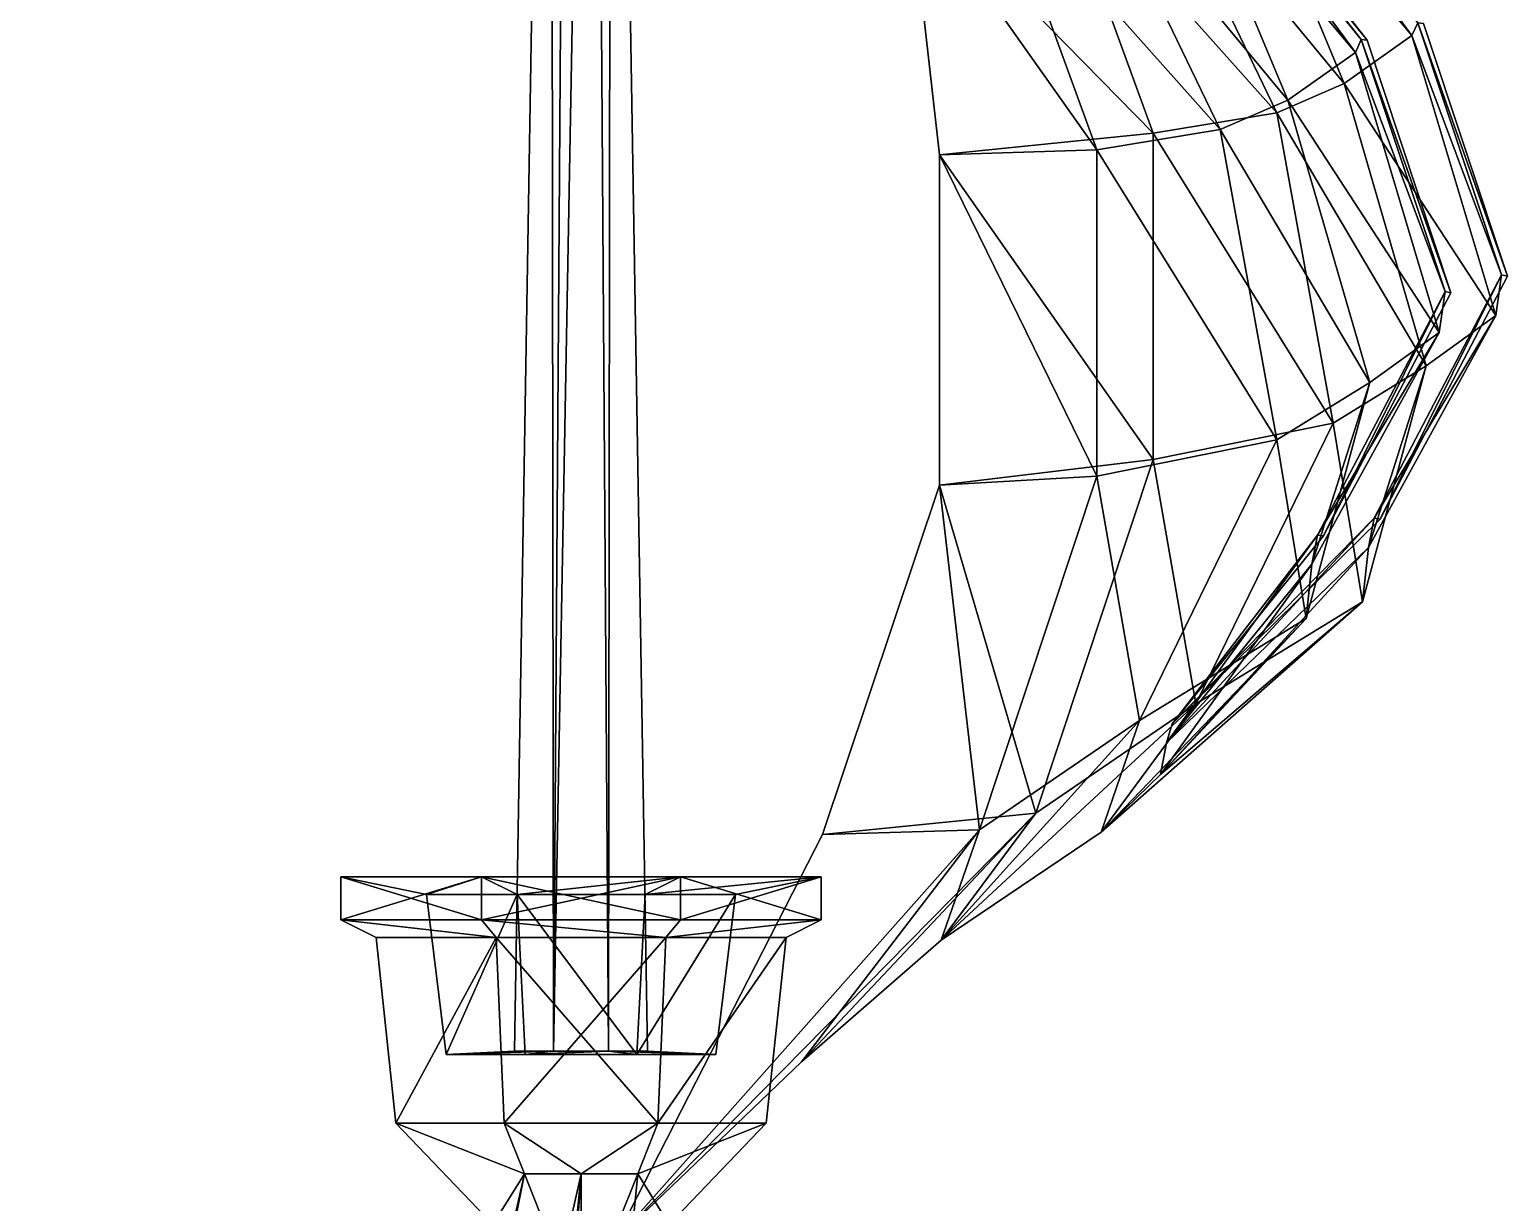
# Model space of a CAD drawing. Extents: x -936 to 1055, y -439 to 1376.
# Drawn here: x 229.5 to 571.8, y 648 to 919.6 of the extents above; entities that cross this region are included whole.
import ezdxf

# ---------------------------------------------------------------- set-up
doc = ezdxf.new("R2010")
doc.units = 0
doc.layers.get('0').update_dxf_attribs({"linetype": 'CONTINUOUS'})

msp = doc.modelspace()

# ---------------------------------------------------------------- linework, layer by layer
at = {"color": 7}
for points in [[(350.23, 1192.16, -2.89), (350.23, 1192.16, 2.89), (341.78, 683.01, 6.39), (350.23, 1192.16, -2.89)], [(341.78, 683.01, -6.39), (350.23, 1192.16, -2.89), (341.78, 683.01, 6.39), (341.78, 683.01, -6.39)], [(350.82, 683.01, -15.43), (350.23, 1192.16, -2.89), (341.78, 683.01, -6.39), (350.82, 683.01, -15.43)], [(341.78, 683.01, 6.39), (350.23, 1192.16, 2.89), (350.82, 683.01, 15.43), (341.78, 683.01, 6.39)], [(350.82, 683.01, -15.43), (354.32, 1192.16, -6.98), (350.23, 1192.16, -2.89), (350.82, 683.01, -15.43)], [(350.23, 1192.16, 2.89), (354.32, 1192.16, 6.98), (350.82, 683.01, 15.43), (350.23, 1192.16, 2.89)], [(360.11, 1192.16, -6.98), (354.32, 1192.16, -6.98), (350.82, 683.01, -15.43), (360.11, 1192.16, -6.98)], [(363.6, 683.01, -15.43), (360.11, 1192.16, -6.98), (350.82, 683.01, -15.43), (363.6, 683.01, -15.43)], [(350.82, 683.01, 15.43), (354.32, 1192.16, 6.98), (360.11, 1192.16, 6.98), (350.82, 683.01, 15.43)], [(350.82, 683.01, 15.43), (360.11, 1192.16, 6.98), (363.6, 683.01, 15.43), (350.82, 683.01, 15.43)], [(364.2, 1192.16, -2.89), (360.11, 1192.16, -6.98), (363.6, 683.01, -15.43), (364.2, 1192.16, -2.89)], [(363.6, 683.01, 15.43), (360.11, 1192.16, 6.98), (364.2, 1192.16, 2.89), (363.6, 683.01, 15.43)], [(372.64, 683.01, -6.39), (364.2, 1192.16, -2.89), (363.6, 683.01, -15.43), (372.64, 683.01, -6.39)], [(363.6, 683.01, 15.43), (364.2, 1192.16, 2.89), (372.64, 683.01, 6.39), (363.6, 683.01, 15.43)], [(364.2, 1192.16, 2.89), (364.2, 1192.16, -2.89), (372.64, 683.01, -6.39), (364.2, 1192.16, 2.89)], [(372.64, 683.01, 6.39), (364.2, 1192.16, 2.89), (372.64, 683.01, -6.39), (372.64, 683.01, 6.39)], [(549.69, 918.23, 115.03), (509.35, 966.39, 158.38), (510.7, 970.99, 106.32), (549.69, 918.23, 115.03)], [(510.7, 970.99, -106.32), (509.35, 966.39, -158.38), (549.69, 918.23, -115.03), (510.7, 970.99, -106.32)], [(551.04, 921.22, 57.84), (549.69, 918.23, 115.03), (510.7, 970.99, 106.32), (551.04, 921.22, 57.84)], [(510.7, 970.99, -106.32), (549.69, 918.23, -115.03), (551.04, 921.22, -57.84), (510.7, 970.99, -106.32)], [(534.01, 907.16, 166.31), (488.59, 962.18, 214.28), (509.35, 966.39, 158.38), (534.01, 907.16, 166.31)], [(509.35, 966.39, -158.38), (488.59, 962.18, -214.28), (534.01, 907.16, -166.31), (509.35, 966.39, -158.38)], [(497.59, 967.11, 106.32), (496.24, 962.51, 158.38), (536.59, 914.35, 115.03), (497.59, 967.11, 106.32)], [(536.59, 914.35, -115.03), (496.24, 962.51, -158.38), (497.59, 967.11, -106.32), (536.59, 914.35, -115.03)], [(497.59, 967.11, 106.32), (536.59, 914.35, 115.03), (537.93, 917.34, 57.84), (497.59, 967.11, 106.32)], [(498.93, 967, 51.96), (497.59, 967.11, 106.32), (537.93, 917.34, 57.84), (498.93, 967, 51.96)], [(537.93, 917.34, -57.84), (536.59, 914.35, -115.03), (497.59, 967.11, -106.32), (537.93, 917.34, -57.84)], [(537.93, 917.34, -57.84), (497.59, 967.11, -106.32), (498.93, 967, -51.96), (537.93, 917.34, -57.84)], [(498.93, 967, 51.96), (537.93, 917.34, 57.84), (539.28, 917.16, 0), (498.93, 967, 51.96)], [(500.28, 967, 0), (498.93, 967, 51.96), (539.28, 917.16, 0), (500.28, 967, 0)], [(539.28, 917.16, 0), (537.93, 917.34, -57.84), (498.93, 967, -51.96), (539.28, 917.16, 0)], [(539.28, 917.16, 0), (498.93, 967, -51.96), (500.28, 967, 0), (539.28, 917.16, 0)], [(549.69, 918.23, 115.03), (534.01, 907.16, 166.31), (509.35, 966.39, 158.38), (549.69, 918.23, 115.03)], [(509.35, 966.39, -158.38), (534.01, 907.16, -166.31), (549.69, 918.23, -115.03), (509.35, 966.39, -158.38)], [(518.39, 900.38, 220.46), (467.06, 957.97, 258.49), (488.59, 962.18, 214.28), (518.39, 900.38, 220.46)], [(488.59, 962.18, -214.28), (467.06, 957.97, -258.49), (518.39, 900.38, -220.46), (488.59, 962.18, -214.28)], [(496.24, 962.51, 158.38), (475.48, 958.29, 214.28), (520.9, 903.27, 166.31), (496.24, 962.51, 158.38)], [(520.9, 903.27, -166.31), (475.48, 958.29, -214.28), (496.24, 962.51, -158.38), (520.9, 903.27, -166.31)], [(518.39, 900.38, 220.46), (488.59, 962.18, 214.28), (534.01, 907.16, 166.31), (518.39, 900.38, 220.46)], [(534.01, 907.16, -166.31), (488.59, 962.18, -214.28), (518.39, 900.38, -220.46), (534.01, 907.16, -166.31)], [(496.24, 962.51, 158.38), (520.9, 903.27, 166.31), (536.59, 914.35, 115.03), (496.24, 962.51, 158.38)], [(536.59, 914.35, -115.03), (520.9, 903.27, -166.31), (496.24, 962.51, -158.38), (536.59, 914.35, -115.03)], [(489.76, 895.64, 264.1), (433.11, 953.42, 309.65), (467.06, 957.97, 258.49), (489.76, 895.64, 264.1)], [(467.06, 957.97, -258.49), (433.11, 953.42, -309.65), (489.76, 895.64, -264.1), (467.06, 957.97, -258.49)], [(475.48, 958.29, 214.28), (453.95, 954.08, 258.49), (505.28, 896.5, 220.46), (475.48, 958.29, 214.28)], [(505.28, 896.5, -220.46), (453.95, 954.08, -258.49), (475.48, 958.29, -214.28), (505.28, 896.5, -220.46)], [(518.39, 900.38, 220.46), (489.76, 895.64, 264.1), (467.06, 957.97, 258.49), (518.39, 900.38, 220.46)], [(467.06, 957.97, -258.49), (489.76, 895.64, -264.1), (518.39, 900.38, -220.46), (467.06, 957.97, -258.49)], [(520.9, 903.27, 166.31), (475.48, 958.29, 214.28), (505.28, 896.5, 220.46), (520.9, 903.27, 166.31)], [(505.28, 896.5, -220.46), (475.48, 958.29, -214.28), (520.9, 903.27, -166.31), (505.28, 896.5, -220.46)], [(453.95, 954.08, 258.49), (433.11, 953.42, 309.65), (476.65, 891.76, 264.1), (453.95, 954.08, 258.49)], [(476.65, 891.76, -264.1), (433.11, 953.42, -309.65), (453.95, 954.08, -258.49), (476.65, 891.76, -264.1)], [(489.76, 895.64, 264.1), (440.28, 890.62, 316.83), (433.11, 953.42, 309.65), (489.76, 895.64, 264.1)], [(433.11, 953.42, 309.65), (440.28, 890.62, 316.83), (476.65, 891.76, 264.1), (433.11, 953.42, 309.65)], [(433.11, 953.42, -309.65), (440.28, 890.62, -316.83), (489.76, 895.64, -264.1), (433.11, 953.42, -309.65)], [(476.65, 891.76, -264.1), (440.28, 890.62, -316.83), (433.11, 953.42, -309.65), (476.65, 891.76, -264.1)], [(453.95, 954.08, 258.49), (476.65, 891.76, 264.1), (505.28, 896.5, 220.46), (453.95, 954.08, 258.49)], [(505.28, 896.5, -220.46), (476.65, 891.76, -264.1), (453.95, 954.08, -258.49), (505.28, 896.5, -220.46)], [(570.45, 862.83, 70.3), (549.69, 918.23, 115.03), (551.04, 921.22, 57.84), (570.45, 862.83, 70.3)], [(551.04, 921.22, -57.84), (549.69, 918.23, -115.03), (570.45, 862.83, -70.3), (551.04, 921.22, -57.84)], [(571.8, 862.55, 0), (570.45, 862.83, 70.3), (551.04, 921.22, 57.84), (571.8, 862.55, 0)], [(571.8, 862.55, 0), (551.04, 921.22, 57.84), (552.39, 921.05, 0), (571.8, 862.55, 0)], [(551.04, 921.22, -57.84), (570.45, 862.83, -70.3), (571.8, 862.55, 0), (551.04, 921.22, -57.84)], [(552.39, 921.05, 0), (551.04, 921.22, -57.84), (571.8, 862.55, 0), (552.39, 921.05, 0)], [(569.1, 853.38, 122.22), (534.01, 907.16, 166.31), (549.69, 918.23, 115.03), (569.1, 853.38, 122.22)], [(549.69, 918.23, -115.03), (534.01, 907.16, -166.31), (569.1, 853.38, -122.22), (549.69, 918.23, -115.03)], [(570.45, 862.83, 70.3), (569.1, 853.38, 122.22), (549.69, 918.23, 115.03), (570.45, 862.83, 70.3)], [(549.69, 918.23, -115.03), (569.1, 853.38, -122.22), (570.45, 862.83, -70.3), (549.69, 918.23, -115.03)], [(536.59, 914.35, 115.03), (520.9, 903.27, 166.31), (555.99, 849.5, 122.22), (536.59, 914.35, 115.03)], [(555.99, 849.5, -122.22), (520.9, 903.27, -166.31), (536.59, 914.35, -115.03), (555.99, 849.5, -122.22)], [(537.93, 917.34, 57.84), (536.59, 914.35, 115.03), (557.34, 858.95, 70.3), (537.93, 917.34, 57.84)], [(557.34, 858.95, -70.3), (536.59, 914.35, -115.03), (537.93, 917.34, -57.84), (557.34, 858.95, -70.3)], [(536.59, 914.35, 115.03), (555.99, 849.5, 122.22), (557.34, 858.95, 70.3), (536.59, 914.35, 115.03)], [(557.34, 858.95, -70.3), (555.99, 849.5, -122.22), (536.59, 914.35, -115.03), (557.34, 858.95, -70.3)], [(537.93, 917.34, 57.84), (557.34, 858.95, 70.3), (558.69, 858.67, 0), (537.93, 917.34, 57.84)], [(539.28, 917.16, 0), (537.93, 917.34, 57.84), (558.69, 858.67, 0), (539.28, 917.16, 0)], [(558.69, 858.67, 0), (557.34, 858.95, -70.3), (537.93, 917.34, -57.84), (558.69, 858.67, 0)], [(558.69, 858.67, 0), (537.93, 917.34, -57.84), (539.28, 917.16, 0), (558.69, 858.67, 0)], [(553, 841.75, 176.2), (518.39, 900.38, 220.46), (534.01, 907.16, 166.31), (553, 841.75, 176.2)], [(534.01, 907.16, -166.31), (518.39, 900.38, -220.46), (553, 841.75, -176.2), (534.01, 907.16, -166.31)], [(569.1, 853.38, 122.22), (553, 841.75, 176.2), (534.01, 907.16, 166.31), (569.1, 853.38, 122.22)], [(534.01, 907.16, -166.31), (553, 841.75, -176.2), (569.1, 853.38, -122.22), (534.01, 907.16, -166.31)], [(531.47, 828.49, 227.54), (489.76, 895.64, 264.1), (518.39, 900.38, 220.46), (531.47, 828.49, 227.54)], [(518.39, 900.38, -220.46), (489.76, 895.64, -264.1), (531.47, 828.49, -227.54), (518.39, 900.38, -220.46)], [(520.9, 903.27, 166.31), (505.28, 896.5, 220.46), (539.9, 837.86, 176.2), (520.9, 903.27, 166.31)], [(539.9, 837.86, -176.2), (505.28, 896.5, -220.46), (520.9, 903.27, -166.31), (539.9, 837.86, -176.2)], [(553, 841.75, 176.2), (531.47, 828.49, 227.54), (518.39, 900.38, 220.46), (553, 841.75, 176.2)], [(518.39, 900.38, -220.46), (531.47, 828.49, -227.54), (553, 841.75, -176.2), (518.39, 900.38, -220.46)], [(520.9, 903.27, 166.31), (539.9, 837.86, 176.2), (555.99, 849.5, 122.22), (520.9, 903.27, 166.31)], [(555.99, 849.5, -122.22), (539.9, 837.86, -176.2), (520.9, 903.27, -166.31), (555.99, 849.5, -122.22)], [(489.76, 820.05, 276.27), (440.28, 890.62, 316.83), (489.76, 895.64, 264.1), (489.76, 820.05, 276.27)], [(489.76, 895.64, -264.1), (440.28, 890.62, -316.83), (489.76, 820.05, -276.27), (489.76, 895.64, -264.1)], [(505.28, 896.5, 220.46), (476.65, 891.76, 264.1), (518.36, 824.6, 227.54), (505.28, 896.5, 220.46)], [(518.36, 824.6, -227.54), (476.65, 891.76, -264.1), (505.28, 896.5, -220.46), (518.36, 824.6, -227.54)], [(531.47, 828.49, 227.54), (489.76, 820.05, 276.27), (489.76, 895.64, 264.1), (531.47, 828.49, 227.54)], [(489.76, 895.64, -264.1), (489.76, 820.05, -276.27), (531.47, 828.49, -227.54), (489.76, 895.64, -264.1)], [(505.28, 896.5, 220.46), (518.36, 824.6, 227.54), (539.9, 837.86, 176.2), (505.28, 896.5, 220.46)], [(539.9, 837.86, -176.2), (518.36, 824.6, -227.54), (505.28, 896.5, -220.46), (539.9, 837.86, -176.2)], [(476.65, 891.76, 264.1), (440.28, 890.62, 316.83), (476.65, 816.16, 276.27), (476.65, 891.76, 264.1)], [(476.65, 816.16, -276.27), (440.28, 890.62, -316.83), (476.65, 891.76, -264.1), (476.65, 816.16, -276.27)], [(489.76, 820.05, 276.27), (440.28, 814.07, 332.11), (440.28, 890.62, 316.83), (489.76, 820.05, 276.27)], [(440.28, 890.62, 316.83), (440.28, 814.07, 332.11), (476.65, 816.16, 276.27), (440.28, 890.62, 316.83)], [(440.28, 890.62, -316.83), (440.28, 814.07, -332.11), (489.76, 820.05, -276.27), (440.28, 890.62, -316.83)], [(476.65, 816.16, -276.27), (440.28, 814.07, -332.11), (440.28, 890.62, -316.83), (476.65, 816.16, -276.27)], [(476.65, 891.76, 264.1), (476.65, 816.16, 276.27), (518.36, 824.6, 227.54), (476.65, 891.76, 264.1)], [(518.36, 824.6, -227.54), (476.65, 816.16, -276.27), (476.65, 891.76, -264.1), (518.36, 824.6, -227.54)], [(542.3, 806.25, 0), (540.95, 806.43, 72.78), (570.45, 862.83, 70.3), (542.3, 806.25, 0)], [(540.95, 806.43, 72.78), (569.1, 853.38, 122.22), (570.45, 862.83, 70.3), (540.95, 806.43, 72.78)], [(570.45, 862.83, -70.3), (540.95, 806.43, -72.78), (542.3, 806.25, 0), (570.45, 862.83, -70.3)], [(570.45, 862.83, -70.3), (569.1, 853.38, -122.22), (540.95, 806.43, -72.78), (570.45, 862.83, -70.3)], [(542.3, 806.25, 0), (570.45, 862.83, 70.3), (571.8, 862.55, 0), (542.3, 806.25, 0)], [(571.8, 862.55, 0), (570.45, 862.83, -70.3), (542.3, 806.25, 0), (571.8, 862.55, 0)], [(557.34, 858.95, 70.3), (527.84, 802.54, 72.78), (529.19, 802.36, 0), (557.34, 858.95, 70.3)], [(557.34, 858.95, 70.3), (555.99, 849.5, 122.22), (527.84, 802.54, 72.78), (557.34, 858.95, 70.3)], [(529.19, 802.36, 0), (527.84, 802.54, -72.78), (557.34, 858.95, -70.3), (529.19, 802.36, 0)], [(527.84, 802.54, -72.78), (555.99, 849.5, -122.22), (557.34, 858.95, -70.3), (527.84, 802.54, -72.78)], [(558.69, 858.67, 0), (557.34, 858.95, 70.3), (529.19, 802.36, 0), (558.69, 858.67, 0)], [(529.19, 802.36, 0), (557.34, 858.95, -70.3), (558.69, 858.67, 0), (529.19, 802.36, 0)], [(540.95, 806.43, 72.78), (539.6, 799.69, 131.6), (569.1, 853.38, 122.22), (540.95, 806.43, 72.78)], [(539.6, 799.69, 131.6), (553, 841.75, 176.2), (569.1, 853.38, 122.22), (539.6, 799.69, 131.6)], [(569.1, 853.38, -122.22), (539.6, 799.69, -131.6), (540.95, 806.43, -72.78), (569.1, 853.38, -122.22)], [(569.1, 853.38, -122.22), (553, 841.75, -176.2), (539.6, 799.69, -131.6), (569.1, 853.38, -122.22)], [(555.99, 849.5, 122.22), (526.49, 795.8, 131.6), (527.84, 802.54, 72.78), (555.99, 849.5, 122.22)], [(555.99, 849.5, 122.22), (539.9, 837.86, 176.2), (526.49, 795.8, 131.6), (555.99, 849.5, 122.22)], [(527.84, 802.54, -72.78), (526.49, 795.8, -131.6), (555.99, 849.5, -122.22), (527.84, 802.54, -72.78)], [(526.49, 795.8, -131.6), (539.9, 837.86, -176.2), (555.99, 849.5, -122.22), (526.49, 795.8, -131.6)], [(538.26, 787.11, 183.02), (531.47, 828.49, 227.54), (553, 841.75, 176.2), (538.26, 787.11, 183.02)], [(553, 841.75, -176.2), (531.47, 828.49, -227.54), (538.26, 787.11, -183.02), (553, 841.75, -176.2)], [(539.6, 799.69, 131.6), (538.26, 787.11, 183.02), (553, 841.75, 176.2), (539.6, 799.69, 131.6)], [(553, 841.75, -176.2), (538.26, 787.11, -183.02), (539.6, 799.69, -131.6), (553, 841.75, -176.2)], [(539.9, 837.86, 176.2), (518.36, 824.6, 227.54), (525.15, 783.23, 183.02), (539.9, 837.86, 176.2)], [(525.15, 783.23, -183.02), (518.36, 824.6, -227.54), (539.9, 837.86, -176.2), (525.15, 783.23, -183.02)], [(539.9, 837.86, 176.2), (525.15, 783.23, 183.02), (526.49, 795.8, 131.6), (539.9, 837.86, 176.2)], [(526.49, 795.8, -131.6), (525.15, 783.23, -183.02), (539.9, 837.86, -176.2), (526.49, 795.8, -131.6)], [(499.65, 763.48, 242.61), (489.76, 820.05, 276.27), (531.47, 828.49, 227.54), (499.65, 763.48, 242.61)], [(531.47, 828.49, -227.54), (489.76, 820.05, -276.27), (499.65, 763.48, -242.61), (531.47, 828.49, -227.54)], [(538.26, 787.11, 183.02), (499.65, 763.48, 242.61), (531.47, 828.49, 227.54), (538.26, 787.11, 183.02)], [(531.47, 828.49, -227.54), (499.65, 763.48, -242.61), (538.26, 787.11, -183.02), (531.47, 828.49, -227.54)], [(518.36, 824.6, 227.54), (476.65, 816.16, 276.27), (486.54, 759.6, 242.61), (518.36, 824.6, 227.54)], [(486.54, 759.6, -242.61), (476.65, 816.16, -276.27), (518.36, 824.6, -227.54), (486.54, 759.6, -242.61)], [(518.36, 824.6, 227.54), (486.54, 759.6, 242.61), (525.15, 783.23, 183.02), (518.36, 824.6, 227.54)], [(525.15, 783.23, -183.02), (486.54, 759.6, -242.61), (518.36, 824.6, -227.54), (525.15, 783.23, -183.02)], [(462.59, 738.16, 306.11), (440.28, 814.07, 332.11), (489.76, 820.05, 276.27), (462.59, 738.16, 306.11)], [(489.76, 820.05, -276.27), (440.28, 814.07, -332.11), (462.59, 738.16, -306.11), (489.76, 820.05, -276.27)], [(499.65, 763.48, 242.61), (462.59, 738.16, 306.11), (489.76, 820.05, 276.27), (499.65, 763.48, 242.61)], [(489.76, 820.05, -276.27), (462.59, 738.16, -306.11), (499.65, 763.48, -242.61), (489.76, 820.05, -276.27)], [(476.65, 816.16, 276.27), (440.28, 814.07, 332.11), (449.48, 734.28, 306.11), (476.65, 816.16, 276.27)], [(449.48, 734.28, -306.11), (440.28, 814.07, -332.11), (476.65, 816.16, -276.27), (449.48, 734.28, -306.11)], [(476.65, 816.16, 276.27), (449.48, 734.28, 306.11), (486.54, 759.6, 242.61), (476.65, 816.16, 276.27)], [(486.54, 759.6, -242.61), (449.48, 734.28, -306.11), (476.65, 816.16, -276.27), (486.54, 759.6, -242.61)], [(462.59, 738.16, 306.11), (413.11, 733.22, 363.12), (440.28, 814.07, 332.11), (462.59, 738.16, 306.11)], [(440.28, 814.07, 332.11), (413.11, 733.22, 363.12), (449.48, 734.28, 306.11), (440.28, 814.07, 332.11)], [(440.28, 814.07, -332.11), (413.11, 733.22, -363.12), (462.59, 738.16, -306.11), (440.28, 814.07, -332.11)], [(449.48, 734.28, -306.11), (413.11, 733.22, -363.12), (440.28, 814.07, -332.11), (449.48, 734.28, -306.11)], [(494.17, 758.8, 0), (492.82, 754.41, 73.89), (540.95, 806.43, 72.78), (494.17, 758.8, 0)], [(492.82, 754.41, 73.89), (539.6, 799.69, 131.6), (540.95, 806.43, 72.78), (492.82, 754.41, 73.89)], [(540.95, 806.43, -72.78), (492.82, 754.41, -73.89), (494.17, 758.8, 0), (540.95, 806.43, -72.78)], [(540.95, 806.43, -72.78), (539.6, 799.69, -131.6), (492.82, 754.41, -73.89), (540.95, 806.43, -72.78)], [(494.17, 758.8, 0), (540.95, 806.43, 72.78), (542.3, 806.25, 0), (494.17, 758.8, 0)], [(542.3, 806.25, 0), (540.95, 806.43, -72.78), (494.17, 758.8, 0), (542.3, 806.25, 0)], [(527.84, 802.54, 72.78), (492.82, 754.41, 73.89), (494.17, 758.8, 0), (527.84, 802.54, 72.78)], [(527.84, 802.54, 72.78), (526.49, 795.8, 131.6), (492.82, 754.41, 73.89), (527.84, 802.54, 72.78)], [(494.17, 758.8, 0), (492.82, 754.41, -73.89), (527.84, 802.54, -72.78), (494.17, 758.8, 0)], [(492.82, 754.41, -73.89), (526.49, 795.8, -131.6), (527.84, 802.54, -72.78), (492.82, 754.41, -73.89)], [(529.19, 802.36, 0), (527.84, 802.54, 72.78), (494.17, 758.8, 0), (529.19, 802.36, 0)], [(494.17, 758.8, 0), (527.84, 802.54, -72.78), (529.19, 802.36, 0), (494.17, 758.8, 0)], [(492.82, 754.41, 73.89), (491.47, 747.1, 141.02), (539.6, 799.69, 131.6), (492.82, 754.41, 73.89)], [(491.47, 747.1, 141.02), (538.26, 787.11, 183.02), (539.6, 799.69, 131.6), (491.47, 747.1, 141.02)], [(539.6, 799.69, -131.6), (491.47, 747.1, -141.02), (492.82, 754.41, -73.89), (539.6, 799.69, -131.6)], [(539.6, 799.69, -131.6), (538.26, 787.11, -183.02), (491.47, 747.1, -141.02), (539.6, 799.69, -131.6)], [(526.49, 795.8, 131.6), (491.47, 747.1, 141.02), (492.82, 754.41, 73.89), (526.49, 795.8, 131.6)], [(526.49, 795.8, 131.6), (525.15, 783.23, 183.02), (491.47, 747.1, 141.02), (526.49, 795.8, 131.6)], [(492.82, 754.41, -73.89), (491.47, 747.1, -141.02), (526.49, 795.8, -131.6), (492.82, 754.41, -73.89)], [(491.47, 747.1, -141.02), (525.15, 783.23, -183.02), (526.49, 795.8, -131.6), (491.47, 747.1, -141.02)], [(491.47, 747.1, 141.02), (477.71, 733.76, 198.62), (538.26, 787.11, 183.02), (491.47, 747.1, 141.02)], [(477.71, 733.76, 198.62), (499.65, 763.48, 242.61), (538.26, 787.11, 183.02), (477.71, 733.76, 198.62)], [(538.26, 787.11, -183.02), (477.71, 733.76, -198.62), (491.47, 747.1, -141.02), (538.26, 787.11, -183.02)], [(538.26, 787.11, -183.02), (499.65, 763.48, -242.61), (477.71, 733.76, -198.62), (538.26, 787.11, -183.02)], [(525.15, 783.23, 183.02), (477.71, 733.76, 198.62), (491.47, 747.1, 141.02), (525.15, 783.23, 183.02)], [(525.15, 783.23, 183.02), (486.54, 759.6, 242.61), (477.71, 733.76, 198.62), (525.15, 783.23, 183.02)], [(491.47, 747.1, -141.02), (477.71, 733.76, -198.62), (525.15, 783.23, -183.02), (491.47, 747.1, -141.02)], [(477.71, 733.76, -198.62), (486.54, 759.6, -242.61), (525.15, 783.23, -183.02), (477.71, 733.76, -198.62)], [(477.71, 733.76, 198.62), (440.65, 708.68, 261.41), (499.65, 763.48, 242.61), (477.71, 733.76, 198.62)], [(440.65, 708.68, 261.41), (462.59, 738.16, 306.11), (499.65, 763.48, 242.61), (440.65, 708.68, 261.41)], [(499.65, 763.48, -242.61), (440.65, 708.68, -261.41), (477.71, 733.76, -198.62), (499.65, 763.48, -242.61)], [(499.65, 763.48, -242.61), (462.59, 738.16, -306.11), (440.65, 708.68, -261.41), (499.65, 763.48, -242.61)], [(486.54, 759.6, 242.61), (440.65, 708.68, 261.41), (477.71, 733.76, 198.62), (486.54, 759.6, 242.61)], [(486.54, 759.6, 242.61), (449.48, 734.28, 306.11), (440.65, 708.68, 261.41), (486.54, 759.6, 242.61)], [(477.71, 733.76, -198.62), (440.65, 708.68, -261.41), (486.54, 759.6, -242.61), (477.71, 733.76, -198.62)], [(440.65, 708.68, -261.41), (449.48, 734.28, -306.11), (486.54, 759.6, -242.61), (440.65, 708.68, -261.41)], [(408.25, 680.5, 326.58), (364.98, 638.99, 408.97), (462.59, 738.16, 306.11), (408.25, 680.5, 326.58)], [(364.98, 638.99, 408.97), (413.11, 733.22, 363.12), (462.59, 738.16, 306.11), (364.98, 638.99, 408.97)], [(462.59, 738.16, -306.11), (364.98, 638.99, -408.97), (408.25, 680.5, -326.58), (462.59, 738.16, -306.11)], [(462.59, 738.16, -306.11), (413.11, 733.22, -363.12), (364.98, 638.99, -408.97), (462.59, 738.16, -306.11)], [(440.65, 708.68, 261.41), (408.25, 680.5, 326.58), (462.59, 738.16, 306.11), (440.65, 708.68, 261.41)], [(462.59, 738.16, -306.11), (408.25, 680.5, -326.58), (440.65, 708.68, -261.41), (462.59, 738.16, -306.11)], [(449.48, 734.28, 306.11), (364.98, 638.99, 408.97), (408.25, 680.5, 326.58), (449.48, 734.28, 306.11)], [(449.48, 734.28, 306.11), (413.11, 733.22, 363.12), (364.98, 638.99, 408.97), (449.48, 734.28, 306.11)], [(408.25, 680.5, -326.58), (364.98, 638.99, -408.97), (449.48, 734.28, -306.11), (408.25, 680.5, -326.58)], [(364.98, 638.99, -408.97), (413.11, 733.22, -363.12), (449.48, 734.28, -306.11), (364.98, 638.99, -408.97)], [(449.48, 734.28, 306.11), (408.25, 680.5, 326.58), (440.65, 708.68, 261.41), (449.48, 734.28, 306.11)], [(440.65, 708.68, -261.41), (408.25, 680.5, -326.58), (449.48, 734.28, -306.11), (440.65, 708.68, -261.41)], [(301.57, 723.4, -23.05), (301.57, 723.4, 23.05), (301.57, 713.45, 23.05), (301.57, 723.4, -23.05)], [(301.57, 713.45, -23.05), (301.57, 723.4, -23.05), (301.57, 713.45, 23.05), (301.57, 713.45, -23.05)], [(321.4, 719.28, -14.83), (321.4, 719.28, 14.83), (301.57, 723.4, 23.05), (321.4, 719.28, -14.83)], [(301.57, 723.4, -23.05), (321.4, 719.28, -14.83), (301.57, 723.4, 23.05), (301.57, 723.4, -23.05)], [(334.17, 723.4, -55.64), (301.57, 723.4, -23.05), (301.57, 713.45, -23.05), (334.17, 723.4, -55.64)], [(334.17, 713.45, -55.64), (334.17, 723.4, -55.64), (301.57, 713.45, -23.05), (334.17, 713.45, -55.64)], [(334.17, 723.4, -55.64), (321.4, 719.28, -14.83), (301.57, 723.4, -23.05), (334.17, 723.4, -55.64)], [(301.57, 723.4, 23.05), (334.17, 723.4, 55.64), (334.17, 713.45, 55.64), (301.57, 723.4, 23.05)], [(301.57, 713.45, 23.05), (301.57, 723.4, 23.05), (334.17, 713.45, 55.64), (301.57, 713.45, 23.05)], [(301.57, 723.4, 23.05), (321.4, 719.28, 14.83), (334.17, 723.4, 55.64), (301.57, 723.4, 23.05)], [(334.17, 723.4, -55.64), (342.38, 719.28, -35.81), (321.4, 719.28, -14.83), (334.17, 723.4, -55.64)], [(321.4, 719.28, 14.83), (342.38, 719.28, 35.81), (334.17, 723.4, 55.64), (321.4, 719.28, 14.83)], [(380.26, 713.45, -55.64), (380.26, 723.4, -55.64), (334.17, 723.4, -55.64), (380.26, 713.45, -55.64)], [(380.26, 713.45, -55.64), (334.17, 723.4, -55.64), (334.17, 713.45, -55.64), (380.26, 713.45, -55.64)], [(380.26, 723.4, -55.64), (342.38, 719.28, -35.81), (334.17, 723.4, -55.64), (380.26, 723.4, -55.64)], [(334.17, 713.45, 55.64), (334.17, 723.4, 55.64), (380.26, 723.4, 55.64), (334.17, 713.45, 55.64)], [(334.17, 713.45, 55.64), (380.26, 723.4, 55.64), (380.26, 713.45, 55.64), (334.17, 713.45, 55.64)], [(334.17, 723.4, 55.64), (342.38, 719.28, 35.81), (380.26, 723.4, 55.64), (334.17, 723.4, 55.64)], [(380.26, 723.4, -55.64), (372.05, 719.28, -35.81), (342.38, 719.28, -35.81), (380.26, 723.4, -55.64)], [(342.38, 719.28, 35.81), (372.05, 719.28, 35.81), (380.26, 723.4, 55.64), (342.38, 719.28, 35.81)], [(412.85, 723.4, -23.05), (393.02, 719.28, -14.83), (372.05, 719.28, -35.81), (412.85, 723.4, -23.05)], [(412.85, 723.4, -23.05), (372.05, 719.28, -35.81), (380.26, 723.4, -55.64), (412.85, 723.4, -23.05)], [(372.05, 719.28, 35.81), (393.02, 719.28, 14.83), (412.85, 723.4, 23.05), (372.05, 719.28, 35.81)], [(380.26, 723.4, 55.64), (372.05, 719.28, 35.81), (412.85, 723.4, 23.05), (380.26, 723.4, 55.64)], [(412.85, 723.4, -23.05), (380.26, 723.4, -55.64), (380.26, 713.45, -55.64), (412.85, 723.4, -23.05)], [(412.85, 713.45, -23.05), (412.85, 723.4, -23.05), (380.26, 713.45, -55.64), (412.85, 713.45, -23.05)], [(380.26, 723.4, 55.64), (412.85, 723.4, 23.05), (412.85, 713.45, 23.05), (380.26, 723.4, 55.64)], [(380.26, 713.45, 55.64), (380.26, 723.4, 55.64), (412.85, 713.45, 23.05), (380.26, 713.45, 55.64)], [(393.02, 719.28, 14.83), (393.02, 719.28, -14.83), (412.85, 723.4, -23.05), (393.02, 719.28, 14.83)], [(412.85, 723.4, 23.05), (393.02, 719.28, 14.83), (412.85, 723.4, -23.05), (412.85, 723.4, 23.05)], [(412.85, 723.4, 23.05), (412.85, 723.4, -23.05), (412.85, 713.45, -23.05), (412.85, 723.4, 23.05)], [(412.85, 713.45, 23.05), (412.85, 723.4, 23.05), (412.85, 713.45, -23.05), (412.85, 713.45, 23.05)], [(321.4, 719.28, -14.83), (325.97, 682.19, -12.94), (325.97, 682.19, 12.94), (321.4, 719.28, -14.83)], [(321.4, 719.28, -14.83), (325.97, 682.19, 12.94), (321.4, 719.28, 14.83), (321.4, 719.28, -14.83)], [(342.38, 719.28, -35.81), (325.97, 682.19, -12.94), (321.4, 719.28, -14.83), (342.38, 719.28, -35.81)], [(321.4, 719.28, 14.83), (325.97, 682.19, 12.94), (342.38, 719.28, 35.81), (321.4, 719.28, 14.83)], [(342.38, 719.28, -35.81), (344.27, 682.19, -31.24), (325.97, 682.19, -12.94), (342.38, 719.28, -35.81)], [(325.97, 682.19, 12.94), (344.27, 682.19, 31.24), (342.38, 719.28, 35.81), (325.97, 682.19, 12.94)], [(370.15, 682.19, -31.24), (344.27, 682.19, -31.24), (342.38, 719.28, -35.81), (370.15, 682.19, -31.24)], [(372.05, 719.28, -35.81), (370.15, 682.19, -31.24), (342.38, 719.28, -35.81), (372.05, 719.28, -35.81)], [(342.38, 719.28, 35.81), (344.27, 682.19, 31.24), (370.15, 682.19, 31.24), (342.38, 719.28, 35.81)], [(342.38, 719.28, 35.81), (370.15, 682.19, 31.24), (372.05, 719.28, 35.81), (342.38, 719.28, 35.81)], [(393.02, 719.28, -14.83), (388.45, 682.19, -12.94), (370.15, 682.19, -31.24), (393.02, 719.28, -14.83)], [(393.02, 719.28, -14.83), (370.15, 682.19, -31.24), (372.05, 719.28, -35.81), (393.02, 719.28, -14.83)], [(370.15, 682.19, 31.24), (388.45, 682.19, 12.94), (393.02, 719.28, 14.83), (370.15, 682.19, 31.24)], [(372.05, 719.28, 35.81), (370.15, 682.19, 31.24), (393.02, 719.28, 14.83), (372.05, 719.28, 35.81)], [(393.02, 719.28, 14.83), (388.45, 682.19, 12.94), (388.45, 682.19, -12.94), (393.02, 719.28, 14.83)], [(393.02, 719.28, 14.83), (388.45, 682.19, -12.94), (393.02, 719.28, -14.83), (393.02, 719.28, 14.83)], [(309.73, 709.33, -19.67), (301.57, 713.45, -23.05), (301.57, 713.45, 23.05), (309.73, 709.33, -19.67)], [(309.73, 709.33, -19.67), (301.57, 713.45, 23.05), (309.73, 709.33, 19.67), (309.73, 709.33, -19.67)], [(337.54, 709.33, -47.49), (334.17, 713.45, -55.64), (301.57, 713.45, -23.05), (337.54, 709.33, -47.49)], [(337.54, 709.33, -47.49), (301.57, 713.45, -23.05), (309.73, 709.33, -19.67), (337.54, 709.33, -47.49)], [(301.57, 713.45, 23.05), (334.17, 713.45, 55.64), (337.54, 709.33, 47.49), (301.57, 713.45, 23.05)], [(309.73, 709.33, 19.67), (301.57, 713.45, 23.05), (337.54, 709.33, 47.49), (309.73, 709.33, 19.67)], [(376.88, 709.33, -47.49), (380.26, 713.45, -55.64), (334.17, 713.45, -55.64), (376.88, 709.33, -47.49)], [(376.88, 709.33, -47.49), (334.17, 713.45, -55.64), (337.54, 709.33, -47.49), (376.88, 709.33, -47.49)], [(334.17, 713.45, 55.64), (380.26, 713.45, 55.64), (376.88, 709.33, 47.49), (334.17, 713.45, 55.64)], [(337.54, 709.33, 47.49), (334.17, 713.45, 55.64), (376.88, 709.33, 47.49), (337.54, 709.33, 47.49)], [(412.85, 713.45, -23.05), (380.26, 713.45, -55.64), (376.88, 709.33, -47.49), (412.85, 713.45, -23.05)], [(404.7, 709.33, -19.67), (412.85, 713.45, -23.05), (376.88, 709.33, -47.49), (404.7, 709.33, -19.67)], [(376.88, 709.33, 47.49), (380.26, 713.45, 55.64), (412.85, 713.45, 23.05), (376.88, 709.33, 47.49)], [(376.88, 709.33, 47.49), (412.85, 713.45, 23.05), (404.7, 709.33, 19.67), (376.88, 709.33, 47.49)], [(404.7, 709.33, 19.67), (412.85, 713.45, 23.05), (412.85, 713.45, -23.05), (404.7, 709.33, 19.67)], [(404.7, 709.33, 19.67), (412.85, 713.45, -23.05), (404.7, 709.33, -19.67), (404.7, 709.33, 19.67)], [(309.73, 709.33, -19.67), (309.73, 709.33, 19.67), (314.3, 666.32, 17.78), (309.73, 709.33, -19.67)], [(314.3, 666.32, -17.78), (309.73, 709.33, -19.67), (314.3, 666.32, 17.78), (314.3, 666.32, -17.78)], [(337.54, 709.33, -47.49), (309.73, 709.33, -19.67), (314.3, 666.32, -17.78), (337.54, 709.33, -47.49)], [(314.3, 666.32, 17.78), (309.73, 709.33, 19.67), (337.54, 709.33, 47.49), (314.3, 666.32, 17.78)], [(339.44, 666.32, -42.92), (337.54, 709.33, -47.49), (314.3, 666.32, -17.78), (339.44, 666.32, -42.92)], [(314.3, 666.32, 17.78), (337.54, 709.33, 47.49), (339.44, 666.32, 42.92), (314.3, 666.32, 17.78)], [(376.88, 709.33, -47.49), (337.54, 709.33, -47.49), (339.44, 666.32, -42.92), (376.88, 709.33, -47.49)], [(337.54, 709.33, 47.49), (376.88, 709.33, 47.49), (374.99, 666.32, 42.92), (337.54, 709.33, 47.49)], [(339.44, 666.32, 42.92), (337.54, 709.33, 47.49), (374.99, 666.32, 42.92), (339.44, 666.32, 42.92)], [(374.99, 666.32, -42.92), (376.88, 709.33, -47.49), (339.44, 666.32, -42.92), (374.99, 666.32, -42.92)], [(404.7, 709.33, -19.67), (376.88, 709.33, -47.49), (374.99, 666.32, -42.92), (404.7, 709.33, -19.67)], [(400.13, 666.32, -17.78), (404.7, 709.33, -19.67), (374.99, 666.32, -42.92), (400.13, 666.32, -17.78)], [(374.99, 666.32, 42.92), (376.88, 709.33, 47.49), (404.7, 709.33, 19.67), (374.99, 666.32, 42.92)], [(374.99, 666.32, 42.92), (404.7, 709.33, 19.67), (400.13, 666.32, 17.78), (374.99, 666.32, 42.92)], [(404.7, 709.33, 19.67), (404.7, 709.33, -19.67), (400.13, 666.32, -17.78), (404.7, 709.33, 19.67)], [(400.13, 666.32, 17.78), (404.7, 709.33, 19.67), (400.13, 666.32, -17.78), (400.13, 666.32, 17.78)], [(341.78, 683.01, -6.39), (341.78, 683.01, 6.39), (325.97, 682.19, 12.94), (341.78, 683.01, -6.39)], [(325.97, 682.19, -12.94), (341.78, 683.01, -6.39), (325.97, 682.19, 12.94), (325.97, 682.19, -12.94)], [(350.82, 683.01, -15.43), (341.78, 683.01, -6.39), (325.97, 682.19, -12.94), (350.82, 683.01, -15.43)], [(344.27, 682.19, -31.24), (350.82, 683.01, -15.43), (325.97, 682.19, -12.94), (344.27, 682.19, -31.24)], [(325.97, 682.19, 12.94), (341.78, 683.01, 6.39), (350.82, 683.01, 15.43), (325.97, 682.19, 12.94)], [(325.97, 682.19, 12.94), (350.82, 683.01, 15.43), (344.27, 682.19, 31.24), (325.97, 682.19, 12.94)], [(363.6, 683.01, -15.43), (350.82, 683.01, -15.43), (344.27, 682.19, -31.24), (363.6, 683.01, -15.43)], [(370.15, 682.19, -31.24), (363.6, 683.01, -15.43), (344.27, 682.19, -31.24), (370.15, 682.19, -31.24)], [(344.27, 682.19, 31.24), (350.82, 683.01, 15.43), (363.6, 683.01, 15.43), (344.27, 682.19, 31.24)], [(344.27, 682.19, 31.24), (363.6, 683.01, 15.43), (370.15, 682.19, 31.24), (344.27, 682.19, 31.24)], [(388.45, 682.19, -12.94), (372.64, 683.01, -6.39), (363.6, 683.01, -15.43), (388.45, 682.19, -12.94)], [(388.45, 682.19, -12.94), (363.6, 683.01, -15.43), (370.15, 682.19, -31.24), (388.45, 682.19, -12.94)], [(363.6, 683.01, 15.43), (372.64, 683.01, 6.39), (388.45, 682.19, 12.94), (363.6, 683.01, 15.43)], [(370.15, 682.19, 31.24), (363.6, 683.01, 15.43), (388.45, 682.19, 12.94), (370.15, 682.19, 31.24)], [(388.45, 682.19, 12.94), (372.64, 683.01, 6.39), (372.64, 683.01, -6.39), (388.45, 682.19, 12.94)], [(388.45, 682.19, 12.94), (372.64, 683.01, -6.39), (388.45, 682.19, -12.94), (388.45, 682.19, 12.94)], [(314.3, 666.32, -17.78), (314.3, 666.32, 17.78), (336.76, 642.83, 8.47), (314.3, 666.32, -17.78)], [(336.76, 642.83, -8.47), (314.3, 666.32, -17.78), (336.76, 642.83, 8.47), (336.76, 642.83, -8.47)], [(344.09, 654.57, -31.68), (339.44, 666.32, -42.92), (314.3, 666.32, -17.78), (344.09, 654.57, -31.68)], [(344.09, 654.57, -31.68), (314.3, 666.32, -17.78), (336.76, 642.83, -8.47), (344.09, 654.57, -31.68)], [(314.3, 666.32, 17.78), (339.44, 666.32, 42.92), (344.09, 654.57, 31.68), (314.3, 666.32, 17.78)], [(336.76, 642.83, 8.47), (314.3, 666.32, 17.78), (344.09, 654.57, 31.68), (336.76, 642.83, 8.47)], [(339.44, 666.32, -42.92), (344.09, 654.57, -31.68), (357.21, 654.57, -31.68), (339.44, 666.32, -42.92)], [(374.99, 666.32, -42.92), (339.44, 666.32, -42.92), (357.21, 654.57, -31.68), (374.99, 666.32, -42.92)], [(357.21, 654.57, 31.68), (344.09, 654.57, 31.68), (339.44, 666.32, 42.92), (357.21, 654.57, 31.68)], [(357.21, 654.57, 31.68), (339.44, 666.32, 42.92), (374.99, 666.32, 42.92), (357.21, 654.57, 31.68)], [(370.34, 654.57, -31.68), (374.99, 666.32, -42.92), (357.21, 654.57, -31.68), (370.34, 654.57, -31.68)], [(357.21, 654.57, 31.68), (374.99, 666.32, 42.92), (370.34, 654.57, 31.68), (357.21, 654.57, 31.68)], [(400.13, 666.32, -17.78), (374.99, 666.32, -42.92), (370.34, 654.57, -31.68), (400.13, 666.32, -17.78)], [(377.66, 642.83, -8.47), (400.13, 666.32, -17.78), (370.34, 654.57, -31.68), (377.66, 642.83, -8.47)], [(370.34, 654.57, 31.68), (374.99, 666.32, 42.92), (400.13, 666.32, 17.78), (370.34, 654.57, 31.68)], [(370.34, 654.57, 31.68), (400.13, 666.32, 17.78), (377.66, 642.83, 8.47), (370.34, 654.57, 31.68)], [(400.13, 666.32, 17.78), (400.13, 666.32, -17.78), (377.66, 642.83, -8.47), (400.13, 666.32, 17.78)], [(377.66, 642.83, 8.47), (400.13, 666.32, 17.78), (377.66, 642.83, -8.47), (377.66, 642.83, 8.47)], [(229.47, 147.49, -323.46), (344.09, 654.57, -31.68), (348.74, 642.83, -20.45), (229.47, 147.49, -323.46)], [(229.47, 147.49, -323.46), (242.59, 147.49, -323.46), (344.09, 654.57, -31.68), (229.47, 147.49, -323.46)], [(348.74, 642.83, 20.45), (344.09, 654.57, 31.68), (229.47, 147.49, 323.46), (348.74, 642.83, 20.45)], [(344.09, 654.57, 31.68), (242.59, 147.49, 323.46), (229.47, 147.49, 323.46), (344.09, 654.57, 31.68)], [(242.59, 147.49, -323.46), (357.21, 654.57, -31.68), (344.09, 654.57, -31.68), (242.59, 147.49, -323.46)], [(242.59, 147.49, -323.46), (357.21, 642.83, -20.45), (357.21, 654.57, -31.68), (242.59, 147.49, -323.46)], [(344.09, 654.57, 31.68), (357.21, 654.57, 31.68), (242.59, 147.49, 323.46), (344.09, 654.57, 31.68)], [(357.21, 654.57, 31.68), (357.21, 642.83, 20.45), (242.59, 147.49, 323.46), (357.21, 654.57, 31.68)], [(307.46, 147.49, -323.46), (357.21, 654.57, -31.68), (357.21, 642.83, -20.45), (307.46, 147.49, -323.46)], [(307.46, 147.49, -323.46), (320.58, 147.49, -323.46), (357.21, 654.57, -31.68), (307.46, 147.49, -323.46)], [(357.21, 642.83, 20.45), (357.21, 654.57, 31.68), (307.46, 147.49, 323.46), (357.21, 642.83, 20.45)], [(357.21, 654.57, 31.68), (320.58, 147.49, 323.46), (307.46, 147.49, 323.46), (357.21, 654.57, 31.68)], [(320.58, 147.49, -323.46), (370.34, 654.57, -31.68), (357.21, 654.57, -31.68), (320.58, 147.49, -323.46)], [(320.58, 147.49, -323.46), (365.68, 642.83, -20.45), (370.34, 654.57, -31.68), (320.58, 147.49, -323.46)], [(357.21, 654.57, 31.68), (370.34, 654.57, 31.68), (320.58, 147.49, 323.46), (357.21, 654.57, 31.68)], [(370.34, 654.57, 31.68), (365.68, 642.83, 20.45), (320.58, 147.49, 323.46), (370.34, 654.57, 31.68)], [(348.74, 642.83, -20.45), (344.09, 654.57, -31.68), (336.76, 642.83, -8.47), (348.74, 642.83, -20.45)], [(336.76, 642.83, 8.47), (344.09, 654.57, 31.68), (348.74, 642.83, 20.45), (336.76, 642.83, 8.47)], [(377.66, 642.83, -8.47), (370.34, 654.57, -31.68), (365.68, 642.83, -20.45), (377.66, 642.83, -8.47)], [(365.68, 642.83, 20.45), (370.34, 654.57, 31.68), (377.66, 642.83, 8.47), (365.68, 642.83, 20.45)]]:
    msp.add_polyline3d(points, dxfattribs=at)

doc.saveas('drawing.dxf')
